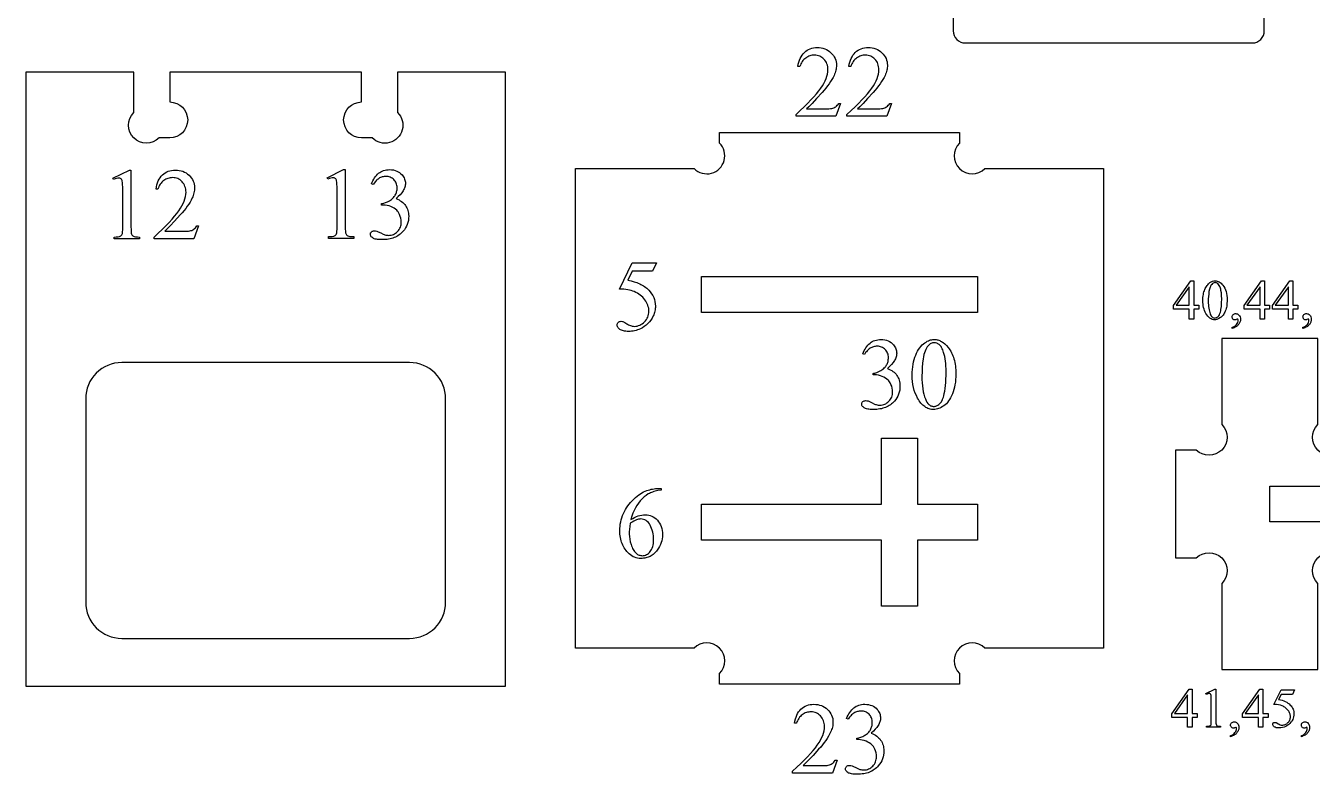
# Model space of a CAD drawing. Extents: x 7 to 905, y -397 to 592.
# Drawn here: x 538.1 to 709.7, y 3.8 to 103.7 of the extents above; entities that cross this region are included whole.
import ezdxf

# ---------------------------------------------------------------- set-up
doc = ezdxf.new("R2010")
doc.units = 0
doc.header["$MEASUREMENT"] = 0
for name, color, linetype in [('EXT', 1, 'CONTINUOUS'), ('INT', 5, 'CONTINUOUS'), ('TEXT', 18, 'CONTINUOUS')]:
    doc.layers.add(name, color=color, linetype=linetype)

msp = doc.modelspace()

# ---------------------------------------------------------------- linework, layer by layer
at = {"layer": 'EXT'}
for points in [[(663.42, 101.37), (701.7, 101.37, 0.414214), (703.3, 102.97), (703.3, 107.77), (690.81, 107.77, -0.414214), (687.42, 107.77, -0.414214), (687.42, 111.17), (687.42, 112.57, -1), (692.22, 112.57), (707.3, 112.57), (707.3, 126.97), (692.22, 126.97, -1), (687.42, 126.97), (687.42, 128.38, -0.414214), (687.42, 131.77, -0.414214), (690.81, 131.77), (703.3, 131.77), (703.3, 136.57, 0.414214), (701.7, 138.17), (663.42, 138.17, 0.414214), (661.82, 136.57), (661.82, 102.97, 0.414214)], [(538.11, 15.51), (602.11, 15.51), (602.11, 97.49), (587.71, 97.49), (587.71, 92.08, -1), (584.32, 88.69), (582.91, 88.69, -1), (582.91, 93.49), (582.91, 97.49), (557.31, 97.49), (557.31, 93.49, -1), (557.31, 88.69), (555.9, 88.69, -1), (552.51, 92.08), (552.51, 97.49), (538.11, 97.49)], [(630.64, 15.81), (630.64, 17.22, 1), (627.24, 20.61), (611.44, 20.61), (611.44, 84.61), (627.24, 84.61, 1), (630.64, 88), (630.64, 89.41), (662.64, 89.41), (662.64, 88, 1), (666.03, 84.61), (681.84, 84.61), (681.84, 20.61), (666.03, 20.61, 1), (662.64, 17.22), (662.64, 15.81)], [(691.45, 32.64), (694.23, 32.64, -1), (697.62, 29.25), (697.62, 17.76), (710.42, 17.76), (710.42, 29.25, -1), (713.82, 32.64), (716.59, 32.64), (716.59, 37.44), (704.02, 37.44), (704.02, 42.24), (716.59, 42.24), (716.59, 47.04), (713.82, 47.04, -1), (710.42, 50.44), (710.42, 61.92), (697.62, 61.92), (697.62, 50.44, -1), (694.23, 47.04), (691.45, 47.04)]]:
    msp.add_lwpolyline(points, format="xyb", close=True, dxfattribs=at)
at = {"layer": 'INT'}
for points in [[(628.24, 65.41), (628.24, 70.21), (665.04, 70.21), (665.04, 65.41)], [(652.24, 26.21), (652.24, 35.01), (628.24, 35.01), (628.24, 39.81), (652.24, 39.81), (652.24, 48.61), (657.04, 48.61), (657.04, 39.81), (665.04, 39.81), (665.04, 35.01), (657.04, 35.01), (657.04, 26.21)]]:
    msp.add_lwpolyline(points, close=True, dxfattribs=at)
msp.add_lwpolyline([(550.91, 21.91), (589.31, 21.91, 0.414214), (594.11, 26.71), (594.11, 53.91, 0.414214), (589.31, 58.71), (550.91, 58.71, 0.414214), (546.11, 53.91), (546.11, 26.71, 0.414214)], format="xyb", close=True, dxfattribs=at)
at = {"layer": 'TEXT'}
for points in [[(646.79, 93.31), (646.15, 91.58), (640.84, 91.58), (640.84, 91.82), (641.41, 92.35), (641.93, 92.84), (642.41, 93.32), (642.84, 93.77), (643.23, 94.19), (643.58, 94.59), (643.88, 94.96), (644.14, 95.32), (644.37, 95.65), (644.56, 95.98), (644.73, 96.3), (644.86, 96.61), (644.96, 96.92), (645.04, 97.22), (645.08, 97.51), (645.1, 97.79), (645.09, 98), (645.07, 98.2), (645.03, 98.39), (644.97, 98.57), (644.89, 98.74), (644.8, 98.9), (644.7, 99.06), (644.57, 99.2), (644.44, 99.33), (644.3, 99.44), (644.15, 99.53), (644, 99.61), (643.84, 99.67), (643.67, 99.71), (643.5, 99.74), (643.32, 99.75), (643.16, 99.74), (643, 99.72), (642.84, 99.69), (642.69, 99.65), (642.54, 99.6), (642.4, 99.53), (642.26, 99.45), (642.13, 99.36), (642, 99.26), (641.88, 99.14), (641.77, 99.02), (641.67, 98.88), (641.58, 98.73), (641.49, 98.57), (641.42, 98.4), (641.35, 98.22), (641.1, 98.22), (641.15, 98.52), (641.22, 98.8), (641.3, 99.06), (641.4, 99.31), (641.51, 99.53), (641.65, 99.74), (641.79, 99.93), (641.96, 100.11), (642.13, 100.26), (642.32, 100.39), (642.52, 100.51), (642.73, 100.6), (642.95, 100.67), (643.18, 100.72), (643.42, 100.75), (643.67, 100.76), (643.94, 100.75), (644.2, 100.72), (644.44, 100.67), (644.68, 100.59), (644.9, 100.49), (645.11, 100.37), (645.31, 100.23), (645.5, 100.06), (645.67, 99.88), (645.82, 99.69), (645.95, 99.5), (646.05, 99.29), (646.13, 99.08), (646.19, 98.86), (646.22, 98.64), (646.23, 98.4), (646.23, 98.23), (646.21, 98.06), (646.19, 97.89), (646.15, 97.72), (646.11, 97.55), (646.06, 97.38), (645.99, 97.21), (645.92, 97.03), (645.78, 96.76), (645.63, 96.49), (645.46, 96.21), (645.27, 95.93), (645.06, 95.64), (644.84, 95.35), (644.59, 95.06), (644.32, 94.76), (643.57, 93.94), (642.98, 93.31), (642.54, 92.86), (642.26, 92.58), (644.61, 92.58), (644.94, 92.58), (645.22, 92.59), (645.44, 92.61), (645.61, 92.63), (645.75, 92.67), (645.89, 92.71), (646.01, 92.78), (646.13, 92.85), (646.25, 92.94), (646.35, 93.05), (646.45, 93.17), (646.54, 93.31)], [(653.58, 93.31), (652.95, 91.58), (647.64, 91.58), (647.64, 91.82), (648.21, 92.35), (648.73, 92.84), (649.2, 93.32), (649.64, 93.77), (650.03, 94.19), (650.38, 94.59), (650.68, 94.96), (650.94, 95.32), (651.16, 95.65), (651.36, 95.98), (651.52, 96.3), (651.66, 96.61), (651.76, 96.92), (651.84, 97.22), (651.88, 97.51), (651.9, 97.79), (651.89, 98), (651.86, 98.2), (651.82, 98.39), (651.76, 98.57), (651.69, 98.74), (651.6, 98.9), (651.49, 99.06), (651.37, 99.2), (651.24, 99.33), (651.1, 99.44), (650.95, 99.53), (650.8, 99.61), (650.64, 99.67), (650.47, 99.71), (650.3, 99.74), (650.12, 99.75), (649.95, 99.74), (649.79, 99.72), (649.64, 99.69), (649.49, 99.65), (649.34, 99.6), (649.2, 99.53), (649.06, 99.45), (648.93, 99.36), (648.8, 99.26), (648.68, 99.14), (648.57, 99.02), (648.47, 98.88), (648.37, 98.73), (648.29, 98.57), (648.21, 98.4), (648.15, 98.22), (647.9, 98.22), (647.95, 98.52), (648.02, 98.8), (648.1, 99.06), (648.2, 99.31), (648.31, 99.53), (648.44, 99.74), (648.59, 99.93), (648.75, 100.11), (648.93, 100.26), (649.12, 100.39), (649.32, 100.51), (649.53, 100.6), (649.75, 100.67), (649.98, 100.72), (650.22, 100.75), (650.47, 100.76), (650.74, 100.75), (650.99, 100.72), (651.24, 100.67), (651.47, 100.59), (651.7, 100.49), (651.91, 100.37), (652.11, 100.23), (652.3, 100.06), (652.47, 99.88), (652.62, 99.69), (652.74, 99.5), (652.85, 99.29), (652.93, 99.08), (652.98, 98.86), (653.02, 98.64), (653.03, 98.4), (653.03, 98.23), (653.01, 98.06), (652.99, 97.89), (652.95, 97.72), (652.91, 97.55), (652.85, 97.38), (652.79, 97.21), (652.71, 97.03), (652.58, 96.76), (652.43, 96.49), (652.26, 96.21), (652.07, 95.93), (651.86, 95.64), (651.63, 95.35), (651.39, 95.06), (651.12, 94.76), (650.37, 93.94), (649.78, 93.31), (649.34, 92.86), (649.06, 92.58), (651.4, 92.58), (651.74, 92.58), (652.01, 92.59), (652.24, 92.61), (652.41, 92.63), (652.55, 92.67), (652.68, 92.71), (652.81, 92.78), (652.93, 92.85), (653.04, 92.94), (653.15, 93.05), (653.25, 93.17), (653.34, 93.31)], [(549.74, 83.34), (551.93, 84.41), (552.14, 84.41), (552.14, 76.81), (552.15, 76.47), (552.16, 76.2), (552.18, 76), (552.21, 75.87), (552.25, 75.78), (552.3, 75.71), (552.38, 75.64), (552.47, 75.59), (552.59, 75.54), (552.77, 75.51), (553, 75.49), (553.28, 75.47), (553.28, 75.23), (549.89, 75.23), (549.89, 75.47), (550.18, 75.49), (550.42, 75.51), (550.6, 75.54), (550.72, 75.58), (550.8, 75.64), (550.88, 75.7), (550.93, 75.76), (550.98, 75.84), (551.01, 75.96), (551.03, 76.17), (551.04, 76.45), (551.05, 76.81), (551.05, 81.67), (551.05, 82.12), (551.03, 82.48), (551.01, 82.75), (550.98, 82.93), (550.95, 83.03), (550.92, 83.12), (550.87, 83.19), (550.81, 83.25), (550.75, 83.29), (550.68, 83.32), (550.6, 83.34), (550.52, 83.34), (550.38, 83.33), (550.22, 83.29), (550.04, 83.23), (549.83, 83.14)], [(561.17, 76.96), (560.54, 75.23), (555.23, 75.23), (555.23, 75.47), (555.79, 76), (556.32, 76.49), (556.79, 76.97), (557.23, 77.41), (557.62, 77.84), (557.96, 78.24), (558.27, 78.61), (558.53, 78.96), (558.75, 79.3), (558.95, 79.63), (559.11, 79.95), (559.25, 80.26), (559.35, 80.57), (559.43, 80.86), (559.47, 81.16), (559.49, 81.44), (559.48, 81.65), (559.45, 81.85), (559.41, 82.04), (559.35, 82.22), (559.28, 82.39), (559.19, 82.55), (559.08, 82.7), (558.96, 82.85), (558.83, 82.98), (558.69, 83.09), (558.54, 83.18), (558.39, 83.26), (558.22, 83.32), (558.06, 83.36), (557.89, 83.39), (557.71, 83.4), (557.54, 83.39), (557.38, 83.37), (557.23, 83.34), (557.08, 83.3), (556.93, 83.25), (556.79, 83.18), (556.65, 83.1), (556.51, 83.01), (556.39, 82.91), (556.27, 82.79), (556.16, 82.67), (556.06, 82.53), (555.96, 82.38), (555.88, 82.22), (555.8, 82.05), (555.74, 81.87), (555.49, 81.87), (555.54, 82.17), (555.61, 82.45), (555.69, 82.71), (555.79, 82.96), (555.9, 83.18), (556.03, 83.39), (556.18, 83.58), (556.34, 83.76), (556.52, 83.91), (556.71, 84.04), (556.91, 84.16), (557.11, 84.25), (557.33, 84.32), (557.57, 84.37), (557.81, 84.4), (558.06, 84.41), (558.33, 84.4), (558.58, 84.37), (558.83, 84.31), (559.06, 84.24), (559.29, 84.14), (559.5, 84.02), (559.7, 83.87), (559.89, 83.71), (560.06, 83.53), (560.21, 83.34), (560.33, 83.15), (560.44, 82.94), (560.52, 82.73), (560.57, 82.51), (560.61, 82.29), (560.62, 82.05), (560.62, 81.88), (560.6, 81.71), (560.58, 81.54), (560.54, 81.37), (560.5, 81.2), (560.44, 81.03), (560.38, 80.85), (560.3, 80.68), (560.17, 80.41), (560.02, 80.14), (559.85, 79.86), (559.66, 79.58), (559.45, 79.29), (559.22, 79), (558.97, 78.71), (558.71, 78.41), (557.96, 77.59), (557.37, 76.96), (556.93, 76.51), (556.64, 76.23), (558.99, 76.23), (559.33, 76.23), (559.6, 76.24), (559.83, 76.26), (560, 76.28), (560.14, 76.32), (560.27, 76.36), (560.4, 76.42), (560.52, 76.5), (560.63, 76.59), (560.74, 76.7), (560.84, 76.82), (560.93, 76.96)], [(578.32, 83.39), (580.51, 84.46), (580.72, 84.46), (580.72, 76.86), (580.73, 76.52), (580.74, 76.25), (580.76, 76.05), (580.79, 75.92), (580.83, 75.83), (580.88, 75.75), (580.96, 75.69), (581.05, 75.63), (581.18, 75.59), (581.35, 75.55), (581.58, 75.53), (581.86, 75.52), (581.86, 75.27), (578.47, 75.27), (578.47, 75.52), (578.77, 75.53), (579, 75.55), (579.18, 75.59), (579.3, 75.63), (579.38, 75.68), (579.46, 75.74), (579.51, 75.81), (579.56, 75.89), (579.59, 76.01), (579.61, 76.21), (579.63, 76.5), (579.63, 76.86), (579.63, 81.72), (579.63, 82.17), (579.61, 82.53), (579.59, 82.8), (579.56, 82.98), (579.54, 83.08), (579.5, 83.16), (579.45, 83.24), (579.39, 83.29), (579.33, 83.34), (579.26, 83.37), (579.18, 83.39), (579.1, 83.39), (578.96, 83.38), (578.81, 83.34), (578.62, 83.28), (578.42, 83.19)], [(584.21, 82.56), (584.31, 82.78), (584.41, 82.99), (584.53, 83.19), (584.64, 83.37), (584.77, 83.54), (584.9, 83.69), (585.04, 83.84), (585.18, 83.97), (585.33, 84.08), (585.49, 84.18), (585.66, 84.27), (585.84, 84.34), (586.03, 84.39), (586.23, 84.43), (586.43, 84.45), (586.65, 84.46), (586.91, 84.45), (587.15, 84.42), (587.39, 84.36), (587.6, 84.28), (587.8, 84.19), (587.98, 84.06), (588.15, 83.92), (588.3, 83.76), (588.41, 83.62), (588.5, 83.49), (588.57, 83.35), (588.63, 83.21), (588.68, 83.07), (588.72, 82.93), (588.74, 82.78), (588.74, 82.63), (588.74, 82.51), (588.72, 82.39), (588.7, 82.26), (588.67, 82.14), (588.62, 82.01), (588.57, 81.89), (588.51, 81.76), (588.43, 81.64), (588.35, 81.51), (588.26, 81.38), (588.05, 81.12), (587.8, 80.87), (587.51, 80.6), (587.71, 80.52), (587.9, 80.42), (588.07, 80.32), (588.24, 80.21), (588.39, 80.09), (588.52, 79.96), (588.65, 79.82), (588.76, 79.67), (588.86, 79.52), (588.95, 79.36), (589.02, 79.19), (589.08, 79.02), (589.13, 78.84), (589.16, 78.65), (589.18, 78.46), (589.19, 78.25), (589.18, 77.97), (589.14, 77.69), (589.08, 77.42), (589, 77.16), (588.9, 76.92), (588.77, 76.68), (588.62, 76.45), (588.44, 76.23), (588.32, 76.1), (588.19, 75.97), (588.05, 75.85), (587.91, 75.74), (587.75, 75.64), (587.59, 75.55), (587.43, 75.47), (587.26, 75.39), (587.08, 75.33), (586.89, 75.27), (586.7, 75.22), (586.5, 75.18), (586.3, 75.15), (586.08, 75.13), (585.86, 75.12), (585.64, 75.12), (585.42, 75.12), (585.22, 75.13), (585.04, 75.15), (584.87, 75.17), (584.73, 75.2), (584.6, 75.24), (584.49, 75.29), (584.4, 75.34), (584.25, 75.46), (584.2, 75.51), (584.15, 75.57), (584.12, 75.64), (584.09, 75.7), (584.08, 75.76), (584.07, 75.83), (584.08, 75.92), (584.11, 76.01), (584.16, 76.09), (584.23, 76.16), (584.31, 76.23), (584.4, 76.27), (584.5, 76.3), (584.6, 76.31), (584.77, 76.3), (584.94, 76.26), (585.12, 76.18), (585.45, 76.01), (585.79, 75.85), (585.91, 75.8), (586, 75.77), (586.13, 75.73), (586.26, 75.71), (586.39, 75.7), (586.53, 75.69), (586.69, 75.7), (586.85, 75.73), (587.01, 75.77), (587.16, 75.82), (587.3, 75.9), (587.44, 75.99), (587.58, 76.09), (587.7, 76.22), (587.82, 76.35), (587.92, 76.49), (588.01, 76.64), (588.08, 76.79), (588.13, 76.95), (588.17, 77.11), (588.2, 77.28), (588.2, 77.46), (588.19, 77.72), (588.15, 77.98), (588.07, 78.23), (587.97, 78.48), (587.88, 78.65), (587.79, 78.81), (587.7, 78.94), (587.59, 79.04), (587.44, 79.17), (587.26, 79.3), (587.05, 79.41), (586.81, 79.53), (586.56, 79.62), (586.31, 79.69), (586.05, 79.73), (585.8, 79.74), (585.58, 79.74), (585.58, 79.94), (585.71, 79.96), (585.85, 79.99), (586.11, 80.07), (586.37, 80.18), (586.64, 80.32), (586.76, 80.4), (586.88, 80.48), (586.99, 80.57), (587.09, 80.66), (587.18, 80.76), (587.26, 80.86), (587.34, 80.96), (587.4, 81.07), (587.46, 81.18), (587.51, 81.29), (587.55, 81.41), (587.58, 81.53), (587.61, 81.65), (587.63, 81.77), (587.64, 81.9), (587.64, 82.03), (587.63, 82.2), (587.61, 82.36), (587.58, 82.51), (587.53, 82.65), (587.47, 82.78), (587.4, 82.91), (587.31, 83.03), (587.21, 83.14), (587.1, 83.23), (586.99, 83.32), (586.86, 83.39), (586.73, 83.45), (586.6, 83.5), (586.45, 83.53), (586.3, 83.55), (586.15, 83.56), (586.02, 83.55), (585.9, 83.54), (585.77, 83.52), (585.65, 83.49), (585.54, 83.45), (585.42, 83.4), (585.31, 83.35), (585.2, 83.28), (585.1, 83.21), (584.99, 83.13), (584.89, 83.04), (584.79, 82.94), (584.7, 82.83), (584.61, 82.71), (584.43, 82.46)], [(622.23, 72.03), (621.71, 70.9), (619, 70.9), (618.41, 69.69), (618.84, 69.62), (619.24, 69.51), (619.44, 69.45), (619.63, 69.39), (619.81, 69.31), (619.99, 69.24), (620.16, 69.15), (620.32, 69.06), (620.48, 68.96), (620.64, 68.86), (620.79, 68.75), (620.93, 68.63), (621.07, 68.51), (621.2, 68.38), (621.41, 68.15), (621.58, 67.91), (621.74, 67.66), (621.86, 67.4), (621.96, 67.13), (622.03, 66.85), (622.07, 66.56), (622.08, 66.26), (622.08, 66.08), (622.06, 65.91), (622.04, 65.74), (622.01, 65.58), (621.97, 65.41), (621.92, 65.26), (621.86, 65.1), (621.79, 64.95), (621.64, 64.66), (621.47, 64.39), (621.28, 64.14), (621.07, 63.92), (620.84, 63.72), (620.6, 63.53), (620.35, 63.37), (620.09, 63.23), (619.9, 63.15), (619.71, 63.07), (619.51, 63.01), (619.32, 62.96), (619.12, 62.92), (618.92, 62.89), (618.72, 62.87), (618.52, 62.87), (618.33, 62.87), (618.15, 62.89), (617.98, 62.91), (617.82, 62.94), (617.68, 62.98), (617.56, 63.02), (617.44, 63.08), (617.35, 63.14), (617.26, 63.21), (617.18, 63.29), (617.12, 63.36), (617.07, 63.43), (617.03, 63.51), (617, 63.59), (616.98, 63.67), (616.98, 63.75), (616.99, 63.84), (617.02, 63.93), (617.06, 64.01), (617.13, 64.08), (617.21, 64.14), (617.3, 64.19), (617.4, 64.21), (617.52, 64.22), (617.68, 64.21), (617.75, 64.19), (617.82, 64.17), (617.99, 64.08), (618.26, 63.9), (618.38, 63.82), (618.51, 63.75), (618.63, 63.69), (618.76, 63.64), (618.89, 63.6), (619.01, 63.57), (619.14, 63.56), (619.27, 63.55), (619.46, 63.56), (619.64, 63.59), (619.82, 63.64), (620, 63.7), (620.16, 63.78), (620.33, 63.88), (620.48, 64), (620.63, 64.14), (620.77, 64.29), (620.89, 64.45), (620.99, 64.62), (621.07, 64.79), (621.14, 64.97), (621.18, 65.16), (621.21, 65.36), (621.22, 65.57), (621.21, 65.77), (621.19, 65.97), (621.14, 66.17), (621.09, 66.36), (621.01, 66.55), (620.92, 66.73), (620.82, 66.92), (620.69, 67.09), (620.56, 67.27), (620.41, 67.43), (620.25, 67.58), (620.07, 67.72), (619.88, 67.85), (619.68, 67.97), (619.47, 68.08), (619.25, 68.19), (619.06, 68.26), (618.85, 68.32), (618.63, 68.37), (618.39, 68.42), (618.14, 68.46), (617.87, 68.49), (617.58, 68.52), (617.28, 68.53), (619, 72.03)], [(694.57, 66.36), (694.57, 65.84), (693.9, 65.84), (693.9, 64.52), (693.29, 64.52), (693.29, 65.84), (691.17, 65.84), (691.17, 66.31), (693.49, 69.62), (693.9, 69.62), (693.9, 66.36)], [(693.29, 66.36), (693.29, 68.84), (691.53, 66.36)], [(695.1, 66.99), (695.11, 67.2), (695.12, 67.4), (695.14, 67.6), (695.17, 67.79), (695.2, 67.97), (695.25, 68.14), (695.3, 68.3), (695.36, 68.46), (695.43, 68.61), (695.5, 68.75), (695.58, 68.88), (695.66, 69), (695.75, 69.11), (695.84, 69.21), (695.94, 69.3), (696.05, 69.38), (696.22, 69.49), (696.39, 69.56), (696.56, 69.61), (696.65, 69.62), (696.73, 69.62), (696.88, 69.61), (697.01, 69.59), (697.15, 69.54), (697.28, 69.48), (697.41, 69.39), (697.53, 69.29), (697.65, 69.17), (697.77, 69.04), (697.9, 68.85), (698.02, 68.64), (698.11, 68.42), (698.19, 68.18), (698.26, 67.93), (698.3, 67.66), (698.33, 67.37), (698.34, 67.07), (698.33, 66.85), (698.32, 66.65), (698.3, 66.45), (698.28, 66.26), (698.24, 66.08), (698.2, 65.91), (698.15, 65.74), (698.09, 65.59), (698.02, 65.44), (697.95, 65.31), (697.88, 65.18), (697.8, 65.06), (697.72, 64.96), (697.63, 64.86), (697.54, 64.78), (697.45, 64.71), (697.25, 64.59), (697.07, 64.5), (696.97, 64.47), (696.88, 64.45), (696.79, 64.44), (696.7, 64.43), (696.52, 64.44), (696.35, 64.48), (696.19, 64.55), (696.04, 64.64), (695.9, 64.76), (695.76, 64.91), (695.63, 65.08), (695.51, 65.28), (695.41, 65.46), (695.33, 65.65), (695.26, 65.85), (695.2, 66.06), (695.16, 66.28), (695.13, 66.51), (695.11, 66.74)], [(695.83, 66.9), (695.83, 66.65), (695.84, 66.41), (695.86, 66.18), (695.89, 65.96), (695.93, 65.76), (695.97, 65.56), (696.02, 65.38), (696.08, 65.21), (696.14, 65.08), (696.2, 64.97), (696.27, 64.88), (696.34, 64.8), (696.42, 64.74), (696.51, 64.7), (696.61, 64.67), (696.71, 64.66), (696.81, 64.67), (696.91, 64.71), (697.02, 64.76), (697.12, 64.84), (697.17, 64.89), (697.22, 64.95), (697.31, 65.08), (697.38, 65.25), (697.45, 65.44), (697.49, 65.61), (697.52, 65.79), (697.57, 66.21), (697.6, 66.69), (697.62, 67.23), (697.6, 67.64), (697.57, 68.01), (697.52, 68.35), (697.48, 68.51), (697.44, 68.66), (697.37, 68.85), (697.29, 69.02), (697.2, 69.15), (697.1, 69.26), (697.02, 69.31), (696.93, 69.35), (696.83, 69.37), (696.73, 69.38), (696.61, 69.37), (696.49, 69.32), (696.39, 69.25), (696.28, 69.15), (696.22, 69.07), (696.16, 68.98), (696.11, 68.88), (696.06, 68.76), (696.02, 68.63), (695.98, 68.5), (695.92, 68.19), (695.88, 67.86), (695.85, 67.54), (695.83, 67.22)], [(704.01, 66.36), (704.01, 65.84), (703.34, 65.84), (703.34, 64.52), (702.73, 64.52), (702.73, 65.84), (700.61, 65.84), (700.61, 66.31), (702.93, 69.62), (703.34, 69.62), (703.34, 66.36)], [(702.73, 66.36), (702.73, 68.84), (700.97, 66.36)], [(707.78, 66.36), (707.78, 65.84), (707.11, 65.84), (707.11, 64.52), (706.51, 64.52), (706.51, 65.84), (704.39, 65.84), (704.39, 66.31), (706.71, 69.62), (707.11, 69.62), (707.11, 66.36)], [(706.51, 66.36), (706.51, 68.84), (704.75, 66.36)], [(699.01, 63.26), (699.01, 63.42), (699.19, 63.5), (699.35, 63.58), (699.49, 63.69), (699.6, 63.81), (699.69, 63.95), (699.76, 64.08), (699.8, 64.23), (699.81, 64.37), (699.8, 64.44), (699.78, 64.49), (699.75, 64.51), (699.72, 64.52), (699.66, 64.5), (699.55, 64.45), (699.48, 64.42), (699.41, 64.42), (699.32, 64.42), (699.24, 64.44), (699.18, 64.48), (699.12, 64.52), (699.07, 64.58), (699.04, 64.65), (699.02, 64.73), (699.01, 64.82), (699.02, 64.91), (699.05, 64.99), (699.09, 65.06), (699.15, 65.13), (699.22, 65.18), (699.3, 65.22), (699.39, 65.25), (699.49, 65.26), (699.61, 65.24), (699.72, 65.2), (699.82, 65.14), (699.92, 65.04), (700, 64.93), (700.06, 64.8), (700.1, 64.65), (700.11, 64.48), (700.11, 64.39), (700.1, 64.3), (700.07, 64.21), (700.05, 64.12), (700.01, 64.03), (699.96, 63.94), (699.91, 63.86), (699.85, 63.78), (699.78, 63.7), (699.7, 63.62), (699.61, 63.55), (699.51, 63.48), (699.4, 63.42), (699.28, 63.36)], [(708.45, 63.26), (708.45, 63.42), (708.63, 63.5), (708.79, 63.58), (708.93, 63.69), (709.04, 63.81), (709.13, 63.95), (709.2, 64.08), (709.24, 64.23), (709.25, 64.37), (709.24, 64.44), (709.22, 64.49), (709.19, 64.51), (709.16, 64.52), (709.1, 64.5), (708.99, 64.45), (708.92, 64.42), (708.85, 64.42), (708.76, 64.42), (708.68, 64.44), (708.62, 64.48), (708.56, 64.52), (708.51, 64.58), (708.48, 64.65), (708.46, 64.73), (708.45, 64.82), (708.46, 64.91), (708.49, 64.99), (708.53, 65.06), (708.59, 65.13), (708.66, 65.18), (708.74, 65.22), (708.83, 65.25), (708.93, 65.26), (709.05, 65.24), (709.16, 65.2), (709.26, 65.14), (709.36, 65.04), (709.44, 64.93), (709.5, 64.8), (709.54, 64.65), (709.55, 64.48), (709.55, 64.39), (709.53, 64.3), (709.51, 64.21), (709.49, 64.12), (709.45, 64.03), (709.4, 63.94), (709.35, 63.86), (709.29, 63.78), (709.22, 63.7), (709.14, 63.62), (709.05, 63.55), (708.95, 63.48), (708.84, 63.42), (708.72, 63.36)], [(649.74, 59.9), (649.84, 60.12), (649.94, 60.32), (650.05, 60.52), (650.17, 60.7), (650.3, 60.87), (650.43, 61.03), (650.56, 61.17), (650.71, 61.3), (650.86, 61.42), (651.02, 61.52), (651.19, 61.6), (651.37, 61.67), (651.56, 61.72), (651.75, 61.76), (651.96, 61.79), (652.17, 61.79), (652.43, 61.78), (652.68, 61.75), (652.91, 61.7), (653.13, 61.62), (653.33, 61.52), (653.51, 61.4), (653.68, 61.26), (653.83, 61.09), (653.93, 60.96), (654.02, 60.82), (654.1, 60.69), (654.16, 60.55), (654.21, 60.41), (654.24, 60.26), (654.26, 60.12), (654.27, 59.97), (654.26, 59.85), (654.25, 59.72), (654.23, 59.6), (654.19, 59.47), (654.15, 59.35), (654.1, 59.22), (654.03, 59.1), (653.96, 58.97), (653.88, 58.84), (653.79, 58.72), (653.58, 58.46), (653.32, 58.2), (653.03, 57.94), (653.24, 57.85), (653.42, 57.76), (653.6, 57.65), (653.76, 57.54), (653.91, 57.42), (654.05, 57.29), (654.18, 57.16), (654.29, 57.01), (654.39, 56.85), (654.48, 56.69), (654.55, 56.53), (654.61, 56.35), (654.65, 56.17), (654.69, 55.98), (654.71, 55.79), (654.71, 55.59), (654.7, 55.3), (654.67, 55.02), (654.61, 54.76), (654.53, 54.5), (654.42, 54.25), (654.3, 54.01), (654.14, 53.78), (653.97, 53.56), (653.85, 53.43), (653.71, 53.3), (653.58, 53.19), (653.43, 53.08), (653.28, 52.98), (653.12, 52.88), (652.96, 52.8), (652.78, 52.73), (652.61, 52.66), (652.42, 52.61), (652.23, 52.56), (652.03, 52.52), (651.82, 52.49), (651.61, 52.47), (651.39, 52.45), (651.16, 52.45), (650.94, 52.45), (650.74, 52.46), (650.56, 52.48), (650.4, 52.51), (650.25, 52.54), (650.13, 52.58), (650.02, 52.62), (649.93, 52.67), (649.78, 52.79), (649.73, 52.85), (649.68, 52.91), (649.64, 52.97), (649.62, 53.03), (649.6, 53.1), (649.6, 53.16), (649.61, 53.25), (649.64, 53.34), (649.68, 53.42), (649.75, 53.5), (649.83, 53.56), (649.92, 53.61), (650.02, 53.63), (650.13, 53.64), (650.3, 53.63), (650.47, 53.59), (650.65, 53.51), (650.98, 53.35), (651.31, 53.18), (651.44, 53.13), (651.53, 53.1), (651.65, 53.07), (651.78, 53.04), (651.92, 53.03), (652.05, 53.03), (652.22, 53.03), (652.38, 53.06), (652.54, 53.1), (652.69, 53.16), (652.83, 53.23), (652.97, 53.32), (653.1, 53.43), (653.23, 53.55), (653.35, 53.68), (653.45, 53.83), (653.54, 53.97), (653.61, 54.12), (653.66, 54.28), (653.7, 54.45), (653.72, 54.62), (653.73, 54.79), (653.72, 55.05), (653.67, 55.31), (653.6, 55.56), (653.5, 55.81), (653.41, 55.99), (653.32, 56.14), (653.22, 56.27), (653.12, 56.38), (652.97, 56.51), (652.78, 56.63), (652.57, 56.75), (652.34, 56.86), (652.09, 56.95), (651.84, 57.02), (651.58, 57.06), (651.32, 57.08), (651.11, 57.08), (651.11, 57.27), (651.24, 57.29), (651.37, 57.32), (651.64, 57.4), (651.9, 57.51), (652.16, 57.65), (652.29, 57.73), (652.41, 57.82), (652.52, 57.9), (652.62, 58), (652.71, 58.09), (652.79, 58.19), (652.86, 58.3), (652.93, 58.4), (652.98, 58.51), (653.03, 58.63), (653.07, 58.74), (653.11, 58.86), (653.13, 58.98), (653.15, 59.11), (653.16, 59.24), (653.17, 59.37), (653.16, 59.53), (653.14, 59.69), (653.11, 59.84), (653.06, 59.98), (653, 60.12), (652.93, 60.24), (652.84, 60.36), (652.74, 60.47), (652.63, 60.57), (652.51, 60.65), (652.39, 60.73), (652.26, 60.79), (652.12, 60.83), (651.98, 60.87), (651.83, 60.89), (651.67, 60.89), (651.55, 60.89), (651.42, 60.87), (651.3, 60.85), (651.18, 60.82), (651.06, 60.78), (650.95, 60.74), (650.84, 60.68), (650.73, 60.62), (650.62, 60.54), (650.52, 60.46), (650.42, 60.37), (650.32, 60.27), (650.23, 60.16), (650.13, 60.05), (649.96, 59.79)], [(656.33, 57.06), (656.34, 57.43), (656.36, 57.8), (656.4, 58.15), (656.45, 58.49), (656.52, 58.81), (656.59, 59.12), (656.69, 59.42), (656.8, 59.71), (656.92, 59.98), (657.05, 60.23), (657.19, 60.46), (657.34, 60.68), (657.5, 60.87), (657.67, 61.06), (657.84, 61.22), (658.03, 61.36), (658.18, 61.46), (658.33, 61.55), (658.49, 61.63), (658.64, 61.69), (658.79, 61.73), (658.95, 61.77), (659.11, 61.79), (659.27, 61.79), (659.4, 61.79), (659.52, 61.78), (659.65, 61.76), (659.77, 61.73), (659.89, 61.69), (660.01, 61.65), (660.13, 61.59), (660.25, 61.53), (660.36, 61.46), (660.48, 61.38), (660.7, 61.2), (660.92, 60.99), (661.13, 60.74), (661.25, 60.57), (661.37, 60.4), (661.48, 60.22), (661.58, 60.03), (661.67, 59.83), (661.75, 59.63), (661.83, 59.42), (661.9, 59.2), (661.96, 58.97), (662.01, 58.74), (662.05, 58.5), (662.09, 58.25), (662.12, 58), (662.14, 57.74), (662.15, 57.47), (662.15, 57.19), (662.15, 56.81), (662.13, 56.44), (662.09, 56.09), (662.04, 55.75), (661.98, 55.42), (661.9, 55.11), (661.81, 54.81), (661.7, 54.53), (661.59, 54.27), (661.46, 54.02), (661.33, 53.8), (661.19, 53.59), (661.04, 53.4), (660.89, 53.23), (660.72, 53.08), (660.55, 52.94), (660.38, 52.83), (660.2, 52.73), (660.03, 52.64), (659.86, 52.57), (659.7, 52.52), (659.53, 52.48), (659.36, 52.46), (659.2, 52.45), (659.04, 52.46), (658.89, 52.47), (658.73, 52.5), (658.58, 52.54), (658.44, 52.6), (658.3, 52.66), (658.16, 52.74), (658.02, 52.83), (657.89, 52.93), (657.76, 53.04), (657.63, 53.17), (657.51, 53.3), (657.39, 53.45), (657.28, 53.61), (657.17, 53.78), (657.06, 53.97), (656.89, 54.3), (656.74, 54.64), (656.62, 55), (656.51, 55.38), (656.44, 55.78), (656.38, 56.19), (656.34, 56.61)], [(657.63, 56.89), (657.64, 56.44), (657.66, 56), (657.7, 55.59), (657.75, 55.2), (657.81, 54.83), (657.89, 54.49), (657.99, 54.16), (658.09, 53.86), (658.19, 53.62), (658.3, 53.42), (658.43, 53.25), (658.56, 53.11), (658.64, 53.06), (658.71, 53.01), (658.79, 52.96), (658.87, 52.93), (658.95, 52.9), (659.04, 52.88), (659.13, 52.87), (659.22, 52.87), (659.31, 52.87), (659.4, 52.89), (659.49, 52.91), (659.59, 52.95), (659.68, 52.99), (659.77, 53.05), (659.87, 53.11), (659.96, 53.19), (660.06, 53.28), (660.14, 53.38), (660.23, 53.49), (660.3, 53.62), (660.37, 53.76), (660.44, 53.92), (660.5, 54.09), (660.55, 54.27), (660.62, 54.57), (660.68, 54.9), (660.73, 55.26), (660.78, 55.64), (660.81, 56.06), (660.83, 56.51), (660.85, 56.98), (660.85, 57.49), (660.85, 57.86), (660.83, 58.22), (660.81, 58.57), (660.77, 58.9), (660.73, 59.21), (660.67, 59.51), (660.61, 59.79), (660.53, 60.06), (660.47, 60.24), (660.41, 60.41), (660.34, 60.57), (660.26, 60.71), (660.18, 60.84), (660.1, 60.95), (660.01, 61.05), (659.92, 61.14), (659.85, 61.19), (659.77, 61.23), (659.7, 61.27), (659.62, 61.3), (659.45, 61.34), (659.26, 61.36), (659.15, 61.35), (659.04, 61.33), (658.94, 61.3), (658.83, 61.25), (658.74, 61.2), (658.64, 61.13), (658.55, 61.05), (658.46, 60.95), (658.34, 60.8), (658.24, 60.64), (658.14, 60.45), (658.06, 60.24), (657.98, 60.02), (657.91, 59.77), (657.85, 59.5), (657.81, 59.22), (657.73, 58.63), (657.68, 58.05), (657.65, 57.47)], [(622.85, 41.92), (622.85, 41.67), (622.43, 41.62), (622.05, 41.54), (621.88, 41.5), (621.72, 41.44), (621.56, 41.39), (621.42, 41.32), (621.28, 41.25), (621.14, 41.18), (620.87, 40.99), (620.59, 40.78), (620.32, 40.52), (620.06, 40.25), (619.83, 39.96), (619.62, 39.65), (619.43, 39.33), (619.26, 38.98), (619.1, 38.6), (618.96, 38.2), (618.83, 37.76), (619.07, 37.91), (619.31, 38.04), (619.55, 38.16), (619.79, 38.25), (620.03, 38.32), (620.27, 38.37), (620.51, 38.4), (620.75, 38.41), (620.98, 38.4), (621.2, 38.37), (621.41, 38.31), (621.61, 38.23), (621.81, 38.12), (622, 38), (622.18, 37.84), (622.35, 37.67), (622.51, 37.48), (622.65, 37.27), (622.76, 37.05), (622.86, 36.82), (622.93, 36.57), (622.99, 36.32), (623.02, 36.04), (623.03, 35.76), (623.02, 35.48), (622.98, 35.21), (622.93, 34.94), (622.86, 34.68), (622.76, 34.43), (622.64, 34.18), (622.5, 33.94), (622.34, 33.7), (622.24, 33.56), (622.13, 33.44), (622.02, 33.32), (621.9, 33.21), (621.78, 33.11), (621.65, 33.01), (621.52, 32.93), (621.39, 32.85), (621.25, 32.79), (621.11, 32.73), (620.96, 32.68), (620.81, 32.64), (620.66, 32.61), (620.5, 32.59), (620.33, 32.58), (620.17, 32.57), (619.94, 32.58), (619.72, 32.61), (619.51, 32.66), (619.31, 32.73), (619.12, 32.81), (618.94, 32.92), (618.77, 33.04), (618.6, 33.18), (618.45, 33.33), (618.3, 33.49), (618.17, 33.65), (618.05, 33.82), (617.94, 33.99), (617.83, 34.17), (617.74, 34.36), (617.65, 34.55), (617.58, 34.74), (617.52, 34.94), (617.46, 35.15), (617.42, 35.36), (617.38, 35.58), (617.36, 35.8), (617.34, 36.03), (617.34, 36.26), (617.35, 36.56), (617.37, 36.86), (617.41, 37.15), (617.46, 37.44), (617.53, 37.73), (617.61, 38.01), (617.71, 38.29), (617.82, 38.56), (617.95, 38.83), (618.09, 39.09), (618.25, 39.34), (618.41, 39.59), (618.59, 39.82), (618.78, 40.05), (618.99, 40.28), (619.21, 40.49), (619.43, 40.69), (619.65, 40.88), (619.87, 41.05), (620.09, 41.2), (620.3, 41.33), (620.51, 41.45), (620.72, 41.54), (620.93, 41.63), (621.13, 41.69), (621.33, 41.75), (621.53, 41.8), (621.72, 41.84), (621.91, 41.88), (622.1, 41.9), (622.28, 41.91), (622.46, 41.92)], [(618.72, 37.27), (618.67, 36.85), (618.63, 36.46), (618.61, 36.12), (618.6, 35.82), (618.62, 35.5), (618.66, 35.16), (618.73, 34.81), (618.84, 34.44), (618.9, 34.26), (618.97, 34.09), (619.04, 33.92), (619.13, 33.77), (619.22, 33.63), (619.32, 33.49), (619.42, 33.37), (619.54, 33.26), (619.62, 33.18), (619.71, 33.12), (619.81, 33.07), (619.91, 33.02), (620.02, 32.99), (620.13, 32.96), (620.24, 32.95), (620.36, 32.94), (620.5, 32.95), (620.64, 32.98), (620.78, 33.02), (620.91, 33.08), (621.03, 33.16), (621.16, 33.25), (621.28, 33.36), (621.39, 33.49), (621.5, 33.63), (621.59, 33.79), (621.67, 33.96), (621.73, 34.15), (621.78, 34.35), (621.82, 34.57), (621.84, 34.8), (621.85, 35.04), (621.84, 35.32), (621.82, 35.59), (621.78, 35.85), (621.73, 36.1), (621.67, 36.34), (621.59, 36.57), (621.5, 36.79), (621.39, 37.01), (621.28, 37.2), (621.15, 37.37), (621, 37.51), (620.85, 37.63), (620.68, 37.72), (620.5, 37.78), (620.32, 37.82), (620.11, 37.84), (619.99, 37.83), (619.85, 37.81), (619.71, 37.78), (619.57, 37.73), (619.41, 37.66), (619.22, 37.56), (618.98, 37.43)], [(694.35, 11.88), (694.35, 11.36), (693.68, 11.36), (693.68, 10.04), (693.07, 10.04), (693.07, 11.36), (690.96, 11.36), (690.96, 11.83), (693.28, 15.14), (693.68, 15.14), (693.68, 11.88)], [(693.07, 11.88), (693.07, 14.36), (691.32, 11.88)], [(695.5, 14.55), (696.72, 15.14), (696.84, 15.14), (696.84, 10.92), (696.85, 10.58), (696.86, 10.47), (696.87, 10.4), (696.9, 10.35), (696.93, 10.3), (696.97, 10.27), (697.02, 10.24), (697.09, 10.21), (697.19, 10.19), (697.31, 10.18), (697.47, 10.17), (697.47, 10.04), (695.59, 10.04), (695.59, 10.17), (695.75, 10.18), (695.88, 10.19), (695.98, 10.21), (696.05, 10.23), (696.09, 10.26), (696.13, 10.3), (696.17, 10.34), (696.19, 10.38), (696.21, 10.45), (696.22, 10.56), (696.23, 10.92), (696.23, 13.62), (696.22, 14.07), (696.21, 14.22), (696.19, 14.32), (696.18, 14.37), (696.16, 14.42), (696.13, 14.46), (696.1, 14.49), (696.06, 14.52), (696.02, 14.53), (695.94, 14.55), (695.86, 14.54), (695.77, 14.52), (695.67, 14.48), (695.56, 14.43)], [(703.79, 11.88), (703.79, 11.36), (703.12, 11.36), (703.12, 10.04), (702.51, 10.04), (702.51, 11.36), (700.4, 11.36), (700.4, 11.83), (702.72, 15.14), (703.12, 15.14), (703.12, 11.88)], [(702.51, 11.88), (702.51, 14.36), (700.76, 11.88)], [(707.33, 15.04), (707.05, 14.41), (705.54, 14.41), (705.21, 13.74), (705.45, 13.7), (705.68, 13.64), (705.89, 13.57), (706.09, 13.49), (706.28, 13.39), (706.45, 13.28), (706.61, 13.15), (706.76, 13.01), (706.88, 12.89), (706.98, 12.75), (707.06, 12.61), (707.13, 12.47), (707.18, 12.32), (707.22, 12.16), (707.24, 12), (707.25, 11.83), (707.24, 11.64), (707.21, 11.45), (707.16, 11.27), (707.09, 11.1), (707.01, 10.94), (706.91, 10.79), (706.8, 10.66), (706.69, 10.53), (706.56, 10.42), (706.43, 10.32), (706.29, 10.23), (706.15, 10.15), (705.93, 10.06), (705.72, 10), (705.5, 9.96), (705.28, 9.95), (705.07, 9.96), (704.89, 9.99), (704.74, 10.04), (704.68, 10.07), (704.62, 10.1), (704.53, 10.18), (704.47, 10.26), (704.43, 10.35), (704.42, 10.44), (704.42, 10.49), (704.44, 10.54), (704.46, 10.58), (704.5, 10.62), (704.55, 10.66), (704.6, 10.68), (704.65, 10.7), (704.72, 10.7), (704.8, 10.69), (704.88, 10.67), (704.98, 10.62), (705.13, 10.52), (705.27, 10.44), (705.41, 10.38), (705.55, 10.34), (705.69, 10.33), (705.79, 10.33), (705.9, 10.35), (706, 10.37), (706.09, 10.41), (706.19, 10.46), (706.28, 10.51), (706.36, 10.58), (706.45, 10.66), (706.52, 10.74), (706.59, 10.83), (706.65, 10.92), (706.69, 11.02), (706.73, 11.12), (706.75, 11.22), (706.77, 11.33), (706.77, 11.45), (706.77, 11.56), (706.75, 11.67), (706.73, 11.78), (706.7, 11.89), (706.66, 11.99), (706.61, 12.1), (706.55, 12.2), (706.48, 12.3), (706.4, 12.39), (706.32, 12.48), (706.23, 12.57), (706.13, 12.64), (706.03, 12.72), (705.92, 12.78), (705.8, 12.85), (705.68, 12.9), (705.46, 12.98), (705.2, 13.03), (704.91, 13.07), (704.58, 13.09), (705.54, 15.04)], [(646.32, 5.66), (645.69, 3.93), (640.38, 3.93), (640.38, 4.17), (640.95, 4.7), (641.47, 5.19), (641.95, 5.67), (642.38, 6.11), (642.77, 6.54), (643.12, 6.94), (643.42, 7.31), (643.68, 7.66), (643.91, 8), (644.1, 8.33), (644.26, 8.65), (644.4, 8.96), (644.5, 9.27), (644.58, 9.57), (644.62, 9.86), (644.64, 10.14), (644.63, 10.35), (644.61, 10.55), (644.56, 10.74), (644.51, 10.92), (644.43, 11.09), (644.34, 11.25), (644.24, 11.4), (644.11, 11.55), (643.98, 11.68), (643.84, 11.79), (643.69, 11.88), (643.54, 11.96), (643.38, 12.02), (643.21, 12.06), (643.04, 12.09), (642.86, 12.1), (642.7, 12.09), (642.54, 12.07), (642.38, 12.04), (642.23, 12), (642.08, 11.95), (641.94, 11.88), (641.8, 11.8), (641.67, 11.71), (641.54, 11.61), (641.42, 11.49), (641.31, 11.37), (641.21, 11.23), (641.12, 11.08), (641.03, 10.92), (640.96, 10.75), (640.89, 10.57), (640.64, 10.57), (640.69, 10.87), (640.76, 11.15), (640.84, 11.41), (640.94, 11.66), (641.05, 11.88), (641.18, 12.09), (641.33, 12.28), (641.5, 12.46), (641.67, 12.61), (641.86, 12.74), (642.06, 12.86), (642.27, 12.95), (642.49, 13.02), (642.72, 13.07), (642.96, 13.1), (643.21, 13.11), (643.48, 13.1), (643.74, 13.07), (643.98, 13.01), (644.22, 12.94), (644.44, 12.84), (644.65, 12.72), (644.85, 12.58), (645.04, 12.41), (645.21, 12.23), (645.36, 12.04), (645.49, 11.85), (645.59, 11.64), (645.67, 11.43), (645.73, 11.21), (645.76, 10.99), (645.77, 10.75), (645.77, 10.58), (645.75, 10.41), (645.73, 10.24), (645.69, 10.07), (645.65, 9.9), (645.59, 9.73), (645.53, 9.55), (645.45, 9.38), (645.32, 9.11), (645.17, 8.84), (645, 8.56), (644.81, 8.28), (644.6, 7.99), (644.37, 7.7), (644.13, 7.41), (643.86, 7.11), (643.11, 6.29), (642.52, 5.66), (642.08, 5.21), (641.8, 4.93), (644.15, 4.93), (644.48, 4.93), (644.76, 4.94), (644.98, 4.96), (645.15, 4.98), (645.29, 5.02), (645.43, 5.06), (645.55, 5.12), (645.67, 5.2), (645.79, 5.29), (645.89, 5.4), (645.99, 5.52), (646.08, 5.66)], [(647.58, 11.22), (647.68, 11.44), (647.78, 11.64), (647.9, 11.84), (648.01, 12.02), (648.14, 12.19), (648.27, 12.35), (648.41, 12.49), (648.55, 12.62), (648.7, 12.74), (648.86, 12.84), (649.03, 12.92), (649.21, 12.99), (649.4, 13.04), (649.59, 13.08), (649.8, 13.11), (650.01, 13.11), (650.28, 13.1), (650.52, 13.07), (650.75, 13.01), (650.97, 12.94), (651.17, 12.84), (651.35, 12.72), (651.52, 12.58), (651.67, 12.41), (651.78, 12.28), (651.86, 12.14), (651.94, 12.01), (652, 11.87), (652.05, 11.73), (652.08, 11.58), (652.1, 11.44), (652.11, 11.29), (652.11, 11.17), (652.09, 11.04), (652.07, 10.92), (652.03, 10.79), (651.99, 10.67), (651.94, 10.54), (651.88, 10.42), (651.8, 10.29), (651.72, 10.16), (651.63, 10.03), (651.42, 9.78), (651.17, 9.52), (650.88, 9.26), (651.08, 9.17), (651.27, 9.08), (651.44, 8.97), (651.61, 8.86), (651.76, 8.74), (651.89, 8.61), (652.02, 8.48), (652.13, 8.33), (652.23, 8.17), (652.32, 8.01), (652.39, 7.85), (652.45, 7.67), (652.5, 7.49), (652.53, 7.3), (652.55, 7.11), (652.56, 6.91), (652.54, 6.62), (652.51, 6.34), (652.45, 6.08), (652.37, 5.82), (652.27, 5.57), (652.14, 5.33), (651.99, 5.1), (651.81, 4.88), (651.69, 4.75), (651.56, 4.62), (651.42, 4.5), (651.27, 4.4), (651.12, 4.3), (650.96, 4.2), (650.8, 4.12), (650.63, 4.05), (650.45, 3.98), (650.26, 3.93), (650.07, 3.88), (649.87, 3.84), (649.66, 3.81), (649.45, 3.79), (649.23, 3.77), (649.01, 3.77), (648.79, 3.77), (648.59, 3.78), (648.4, 3.8), (648.24, 3.83), (648.1, 3.86), (647.97, 3.9), (647.86, 3.94), (647.77, 3.99), (647.62, 4.11), (647.57, 4.17), (647.52, 4.23), (647.48, 4.29), (647.46, 4.35), (647.44, 4.41), (647.44, 4.48), (647.45, 4.57), (647.48, 4.66), (647.53, 4.74), (647.59, 4.82), (647.68, 4.88), (647.77, 4.93), (647.86, 4.95), (647.97, 4.96), (648.14, 4.95), (648.31, 4.91), (648.49, 4.83), (648.82, 4.67), (649.16, 4.5), (649.28, 4.45), (649.37, 4.42), (649.5, 4.39), (649.62, 4.36), (649.76, 4.35), (649.89, 4.35), (650.06, 4.35), (650.22, 4.38), (650.38, 4.42), (650.53, 4.48), (650.67, 4.55), (650.81, 4.64), (650.94, 4.75), (651.07, 4.87), (651.19, 5), (651.29, 5.14), (651.38, 5.29), (651.45, 5.44), (651.5, 5.6), (651.54, 5.77), (651.57, 5.94), (651.57, 6.11), (651.56, 6.37), (651.52, 6.63), (651.44, 6.88), (651.34, 7.13), (651.25, 7.31), (651.16, 7.46), (651.06, 7.59), (650.96, 7.7), (650.81, 7.83), (650.62, 7.95), (650.42, 8.07), (650.18, 8.18), (649.93, 8.27), (649.68, 8.34), (649.42, 8.38), (649.16, 8.39), (648.95, 8.39), (648.95, 8.59), (649.08, 8.61), (649.21, 8.64), (649.48, 8.72), (649.74, 8.83), (650, 8.97), (650.13, 9.05), (650.25, 9.14), (650.36, 9.22), (650.46, 9.32), (650.55, 9.41), (650.63, 9.51), (650.71, 9.61), (650.77, 9.72), (650.83, 9.83), (650.88, 9.95), (650.92, 10.06), (650.95, 10.18), (650.98, 10.3), (650.99, 10.43), (651.01, 10.55), (651.01, 10.68), (651, 10.85), (650.98, 11.01), (650.95, 11.16), (650.9, 11.3), (650.84, 11.44), (650.77, 11.56), (650.68, 11.68), (650.58, 11.79), (650.47, 11.89), (650.35, 11.97), (650.23, 12.05), (650.1, 12.11), (649.96, 12.15), (649.82, 12.18), (649.67, 12.2), (649.52, 12.21), (649.39, 12.21), (649.26, 12.19), (649.14, 12.17), (649.02, 12.14), (648.91, 12.1), (648.79, 12.06), (648.68, 12), (648.57, 11.94), (648.47, 11.86), (648.36, 11.78), (648.26, 11.69), (648.16, 11.59), (648.07, 11.48), (647.97, 11.37), (647.8, 11.11)], [(698.8, 8.78), (698.8, 8.94), (698.98, 9.01), (699.13, 9.1), (699.27, 9.21), (699.38, 9.33), (699.48, 9.47), (699.54, 9.6), (699.58, 9.74), (699.59, 9.89), (699.59, 9.95), (699.56, 10.01), (699.53, 10.03), (699.51, 10.04), (699.44, 10.02), (699.33, 9.97), (699.26, 9.94), (699.19, 9.93), (699.11, 9.94), (699.03, 9.96), (698.96, 9.99), (698.9, 10.04), (698.86, 10.1), (698.82, 10.17), (698.8, 10.25), (698.8, 10.34), (698.81, 10.42), (698.83, 10.5), (698.87, 10.58), (698.94, 10.65), (699.01, 10.7), (699.09, 10.74), (699.18, 10.77), (699.27, 10.77), (699.39, 10.76), (699.5, 10.72), (699.61, 10.66), (699.71, 10.56), (699.79, 10.45), (699.85, 10.32), (699.88, 10.17), (699.9, 10), (699.89, 9.91), (699.88, 9.81), (699.86, 9.72), (699.83, 9.63), (699.79, 9.55), (699.75, 9.46), (699.69, 9.38), (699.63, 9.29), (699.56, 9.22), (699.48, 9.14), (699.39, 9.07), (699.29, 9), (699.18, 8.94), (699.06, 8.88)], [(708.24, 8.78), (708.24, 8.94), (708.42, 9.01), (708.57, 9.1), (708.71, 9.21), (708.82, 9.33), (708.92, 9.47), (708.98, 9.6), (709.02, 9.74), (709.03, 9.89), (709.02, 9.95), (709, 10.01), (708.97, 10.03), (708.95, 10.04), (708.88, 10.02), (708.77, 9.97), (708.7, 9.94), (708.63, 9.93), (708.55, 9.94), (708.47, 9.96), (708.4, 9.99), (708.34, 10.04), (708.3, 10.1), (708.26, 10.17), (708.24, 10.25), (708.24, 10.34), (708.25, 10.42), (708.27, 10.5), (708.31, 10.58), (708.37, 10.65), (708.45, 10.7), (708.53, 10.74), (708.62, 10.77), (708.71, 10.77), (708.83, 10.76), (708.94, 10.72), (709.05, 10.66), (709.15, 10.56), (709.23, 10.45), (709.29, 10.32), (709.32, 10.17), (709.34, 10), (709.33, 9.91), (709.32, 9.81), (709.3, 9.72), (709.27, 9.63), (709.23, 9.55), (709.19, 9.46), (709.13, 9.38), (709.07, 9.29), (709, 9.22), (708.92, 9.14), (708.83, 9.07), (708.73, 9), (708.62, 8.94), (708.5, 8.88)]]:
    msp.add_lwpolyline(points, close=True, dxfattribs=at)

doc.saveas('drawing.dxf')
